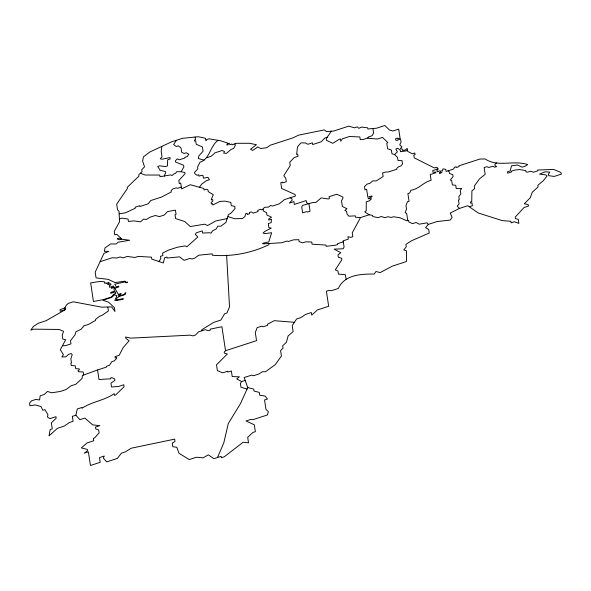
<?xml version="1.0" encoding="UTF-8"?>
<svg xmlns="http://www.w3.org/2000/svg" width="591" height="591" viewBox="0 0 591 591"><rect width="100%" height="100%" fill="white"/><g stroke="black" fill="none" stroke-linecap="round" stroke-linejoin="round"><path stroke-width="0.89" d="M159.009 261.532L160.833 258.503L160.501 256.331L162.902 255.556L162.54 253.133L168.612 250.082L177.352 247.245L185.212 245.871L186.837 246.831L197.845 236.998L195.281 234.332L196.471 232.758L202.27 230.874L202.595 233.046L209.502 232.758L211.127 233.157L212.413 230.992L216.24 228.909L217.791 226.168L220.864 226.176L225.917 222.467L228.34 214.755L231.088 213.063L235.07 208.586L234.745 206.414L231.288 205.609L230.808 202.425L224.986 201.139L219.83 201.413L212.804 204.996L212.59 203.592L211.342 203.998L211.113 202.469L212.871 201.058L212.642 199.529L211.393 199.935L211.312 199.426L213.285 194.69L208.246 191.61L207.995 189.947L206.555 189.186L204.058 189.999L203.829 188.47L190.317 184.724L181.585 188.876L180.706 183.077L179.25 183.55L178.807 180.617L185.086 173.628L184.931 172.609L181.164 171.708L176.694 171.708L175.638 173.289L174.182 173.761L172.04 175.542L170.651 174.906L159.984 176.709L159.733 175.054L145.091 175.01L140.407 173.215M161.838 146.391L161.166 151.207L162.03 156.947L160.205 158.713L161.904 159.245L169.972 157.568L170.178 158.972L167.681 159.784L167.43 165.953L165.347 166.625L159.718 165.82L157.694 166.477L160.198 170.334L165.487 171.538L165.694 172.941L164.483 175.254L164.616 176.155M75.877 415.207L72.338 416.352L73.092 421.324L69.553 422.476L64.316 426.059L57.445 428.29L49.009 435.885L50.198 429.494L52.281 428.815L51.373 422.824L56.175 418.214L55.946 416.685L49.91 418.642L47.413 417.002L47.952 414.756L44.901 409.615L42.818 410.294L41.008 406.534L35.29 404.938L29.934 405.758L29.55 403.21L31.567 400.809L35.859 399.42L39.553 399.952L40.195 395.807L44.355 394.456L47.457 391.456L51.631 392.771L60.06 391.515L65.889 389.624L71.083 385.783L75.87 384.231L82.083 378.447L82.393 375.44L83.641 375.034L83.183 371.975L78.322 371.717L78.108 370.313L79.357 369.907L79.201 368.887L75.692 368.636L75.271 365.844L71.223 365.534L70.854 363.11L71.481 362.911L70.846 358.7L72.22 354.711L71.208 353.521L68.711 354.327L65.786 356.816L61.856 356.957L63.422 354.659L60.304 349.687L65.667 339.736L62.749 338.998L62.232 335.555L63.496 331.3L59.078 329.453L33.776 329.172L30.784 330.14L33.451 326.417L38.481 323.181L46.179 320.684L65.047 309.802L65.32 306.958L66.451 304.993L68.29 303.419L73.284 301.794L101.704 307.157L111.662 306.936L114.986 311.516L114.403 307.652L108.655 302.23L102.967 300.206L111.706 297.369L114.455 294.813L116.944 295.67L114.809 300.56L123.002 299.445L123.29 298.455L116.604 300.102L116.693 298.219L119.293 296.409L125.122 294.517L125.883 292.796L124.908 293.114L124.465 294.532L118.614 296.054L118.621 294.99L121.096 294.185L121 293.55L118.363 294.407L114.861 288.216L118.821 286.93L118.702 286.17L116.412 286.908L114.743 284.16L124.952 281.944L126.127 282.89L127.523 282.033L126.334 282.424L124.915 281.168L115.068 282.564L108.205 279.366L96.06 277.888L95.195 272.148L103.964 253.436L108.833 251.374L104.4 251.367L104.999 247.902L110.687 243.906L116.235 243.98L118.074 242.221L129.651 240.264L122.108 239.259L116.634 234.265L114.765 234.878L114.24 231.436L119.537 221.765L119.05 211.379L117.557 209.871L116.693 204.131L127.42 188.477L127.25 187.332L138.981 176.074L138.767 174.677L142.047 171.752L141.744 169.713L144.536 166.81L142.638 161.173L143.443 156.866L149.892 151.976L171.405 141.921L182.434 138.338L198.221 136.735L205.439 138.242L205.786 140.532L206.614 140.266L206.518 139.624L209.015 138.819L220.273 140.673L227.816 143.088L227.934 143.849L226.892 144.189L227.025 145.083L228.067 144.743L227.971 144.108L229.227 143.295L229.855 144.677L231.908 144.005L232.027 144.788L236.607 143.303L249.542 143.288L256.42 144.714L250.481 149.242L252.667 150.446L257.728 146.974L260.771 148.533L266.933 147.654L270.08 145.275L292.973 137.851L298.721 135.11L324.311 129.909L326.513 131.586L333.73 131.025L348.712 126.164L354.393 127.804L357.304 126.858L358.803 128.358L361.448 127.08L367.713 127.826L367.89 128.971L376.541 128.217L384.867 125.521L389.432 129.998L392.875 131.025L398.703 129.133L400.055 138.065L397.558 138.87L397.44 138.109L395.571 138.715L395.778 140.119L397.086 140.436L400.558 138.826L401.038 142.01L399.73 144.958L401.969 146.767L400.314 148.747L402.316 149.087L402.508 150.358L405.138 150.099L407.14 148.393L407.583 151.326L412.311 153.8L414.808 152.988L415.059 154.65L413.811 155.049L414.239 157.856L434.407 167.97L436.49 167.29L437.805 168.139L438.057 169.802L436.926 170.171L437.17 171.789L440.288 170.777L440.502 172.18L439.46 172.513L439.638 173.665L442.038 172.217L441.787 170.555L442.829 170.223L442.674 169.203L443.715 168.863L445.784 169.44L446.087 171.479L453.371 169.115L454.627 167.246L456.089 166.773L456.2 167.534L459.118 166.588L459 165.827L479.855 159.06L485.122 158.949C497.888 167.593 513.815 159.814 527.711 164.579L525.399 166.101L522.089 167.179L517.428 164.992L511.488 165.82L510.188 170.895L507.484 171.774L507.699 173.178L511.474 171.951L511.355 171.183L514.687 170.105L519.563 169.565L525.805 170.585L525.997 171.855L527.711 172.166L530.629 171.22L533.459 172.24L537.825 170.829L537.707 170.023L553.612 169.425L560.889 172.461L561.45 174.079L554.166 176.443L548.684 175.645L548.448 174.094L549.77 172.077L545.109 171.811L539.517 174.116L545.951 174.899L547.067 176L543.306 180.728L537.84 185.279L538.091 186.933L532.343 192.141L530.193 197.859L524.306 203.747L528.258 204.663L528.472 206.067L524.084 207.493L515.241 217.096L515.47 218.626L518.241 219.305L518.861 223.391L514.414 221.751L511.082 222.829L510.853 221.3L502.217 220.613L478.318 213.019L467.777 205.727L459.436 208.431L450.239 213.063L452.137 217.333L450.231 220.059L437.015 221.559L428.276 224.395L425.579 227.646L428.726 229.471L429.265 233.039L411.698 240.685L405.906 244.356L406.268 246.779L403.808 249.904L406.49 250.88L406.431 261.554L392.49 266.076L380.124 272.606L375.957 271.483L374.199 274.069C361.131 273.892 344.531 274.719 338.318 288.46L331.455 290.691L328.899 290.447L326.402 291.26L328.677 306.271L317.433 309.92L311.73 315.143L311.331 312.543L305.717 314.36L300.73 317.64L296.571 318.992L292.235 325.611L293.143 331.603L288.127 335.947L286.421 342.292L282.675 345.801L283.045 348.232L280.592 350.522L281.419 356.004L275.31 364.603L265.492 371.739L262.448 371.673L258.873 374.007L253.702 375.691L251.603 375.145L244.135 377.568L247.755 387.556L253.709 389.114L254.004 391.028L259.309 392.424L259.73 395.231L265.004 395.985L267.45 399.014L264.539 399.959L265.943 409.26L268.38 411.713L267.391 414.971L252.822 419.699L250.894 419.411L246.019 420.991L254.322 424.774L255.364 431.659L252.867 432.472L247.681 437.318L248.516 442.807L243.071 442.267L224.27 456.799L221.359 457.744L221.145 456.341L213.861 458.705L208.35 454.826L203.082 457.848L196.537 457.22L189.253 459.584L178.977 453.238L176.82 447.298L172.801 446.685L172.254 443.117L175.01 441.433L174.663 439.135L131.158 448.229L125.358 451.893L121.406 453.179L117.314 458.446L106.705 461.889L103.329 458.055L104.289 456.038L99.502 457.589L100.219 462.31L90.438 465.479L88.377 451.834L84.218 453.186L87.557 450.704L87.365 449.426L81.359 447.919L87.121 442.903L93.733 440.76L93.363 438.337L94.612 437.931L99.096 432.893L98.653 429.96L95.779 428.977L95.491 427.064L99.857 425.646L92.654 424.855L84.868 418.096L79.874 419.721L75.877 415.207L77.288 408.979L81.868 407.495L81.986 408.255C91.819 401.629 104.326 400.58 114.226 393.665L114.477 395.32L115.725 394.914L124.088 386.743L123.785 384.763L118.518 386.477L111.514 386.979L110.945 383.175L114.898 380.39L114.669 378.875L111.884 377.627L110.635 378.033L110.753 378.794L99.007 379.525L97.559 369.966L106.506 367.063L106.395 366.294L109.512 365.282L111.825 361.685L114.322 360.872L116.774 358.235L116.663 357.466L115.208 357.939L115.009 356.668L119.175 355.317L123.12 347.671L129.074 340.785L125.794 338.251L125.602 336.973L130.729 338.141L190.132 335.149L192.851 335.887L195.555 335.008L198.613 331.832L205.269 329.675L208.313 330.694L210.396 330.014L210.263 329.121L221.913 326.749L225.533 350.722L224.203 352.096L224.351 353.115L227.35 353.987L216.498 364.795L217.385 370.66L222.696 372.832L227.69 371.207L227.831 372.101L231.369 370.956L232.211 376.563L239.385 376.829L236.703 378.92L241.682 381.542L245.162 380.412M217.503 457.523L223.797 442.873L228.296 423.525L240.471 403.631L247.755 387.556M199.307 187.517L201.716 184.074L206.289 180.75L209.406 179.738L208.01 177.322L203.437 178.209L203.031 175.534L201.694 175.254L198.982 176.133L198.775 174.729L197.032 175.298L194.771 173.658L194.579 172.38L197.867 168.753L197.601 166.965L200.017 162.207C210.056 159.053 209.923 146.021 218.109 140.318M428.276 224.395L427.057 222.866L419.211 224.174L416.101 222.497L412.562 223.642L408.832 221.935L408.58 220.28L406.911 220.82L399.922 217.724L393.443 216.757L391.36 217.429L387.799 216.742L384.889 217.687L381.372 216.528L378.041 217.614L372.803 216.572L372.625 215.427L369.257 214.747L360.517 217.584L352.221 232.876L352.805 236.703L350.722 237.375L347.914 236.732L348.284 239.156L343.075 240.84L344.102 246.898L343.194 248.774L334.137 249.129L340.763 252.689L337.986 254.839L338.34 257.218L341.583 258.245L341.82 259.789L335.282 269.858L337.963 271.018L338.429 274.098L345.366 274.719L346.112 279.299M181.164 171.708L183.867 166.943L183.616 165.288L175.586 162L175.409 160.848L177.16 158.89L179.25 159.821L184.872 158.004L184.776 157.361L187.273 156.556L188.758 154.251L186.291 152.759L184.141 153.453L181.681 152.293L181.023 147.957L178.349 145.807L176.266 146.487L173.628 144.625L176.332 140.326M331.344 131.209L326.247 138.678L326.498 140.333L332.77 143.31L339.16 139.343L340.409 138.937L340.756 141.234L342.433 138.796L349.51 136.499L359.845 136.964L360.244 139.639L363.014 139.506L367.92 137.91M241.682 381.542L240.382 383.411L240.958 387.231L247.082 389.041M372.936 128.535L373.615 132.997L372.108 135.738L368.363 136.949L367.765 138.25L377.501 139.025L382.495 137.407L387.903 142.586L386.787 143.251L387.615 148.733L391.382 150.04L391.936 153.726L394.552 154.569L397.388 151.857L395.837 149.087L397.64 148.252L400.262 150.129L400.506 151.724L406.253 150.882L407.391 150.07M496.713 162.909L494.911 164.291L495.118 165.694L496.617 166.573L494.748 167.187L492.635 166.263L488.89 167.482L486.844 166.692L484.132 167.571L485.159 174.33L479.419 178.955L474.248 186.113L474.632 188.662L471.906 190.841L471.751 201.531L470.502 201.937L470.695 203.215L471.943 202.809L472.386 205.742L469.269 206.754M83.641 375.034L97.559 369.966M206.643 157.745L211.216 156.26L215.072 152.796L222.15 150.498L224.506 151.562L223.664 153.15L226.427 153.364L231.236 149.324L233.526 148.585L235.233 145.696L234.952 143.835M327.222 137.252L324.784 138.043L321.223 141.774L312.691 144.544L312.425 142.793L307.845 144.278L305.392 142.941L300.989 142.882L297.509 146.804L296.63 154.48L297.672 154.14L297.997 156.305L294.252 157.524L289.745 162.222L290.247 165.532L283.835 175.616L285.815 178.452L286.31 181.74L282.771 182.885L282.661 182.124L280.784 182.73L281.656 188.47L295.116 194.55L295.345 196.079L284.315 199.662L279.329 203.821L272.466 206.052L270.604 205.469L268.447 207.094L264.672 207.308L263.01 208.756L263.335 210.928L266.571 212.679L266.918 214.976L271.491 217.229L268.602 219.069L268.757 220.088L271.461 219.209L271.195 222.608L268.277 223.553L268.898 227.631L271.284 228.074L264.886 231.406L263.098 233.002L264.709 233.622L271.653 232.743L268.75 241.97L262.714 243.233L262.81 243.869L281.7 242.753L286.901 241.062L288.541 241.453L293.535 239.835L298.817 239.702L299.105 241.616L302.769 242.827L305.894 241.808L311.752 242.015L312.078 244.179L326.003 245.073L326.188 246.307L335.555 245.213L337.631 244.541L337.505 243.691L343.334 241.8M181.319 187.103L177.551 188.33L176.199 187.857L172.868 188.935L171.05 190.708L171.242 191.979L161.764 196.973L150.742 200.548L148.178 203.821L139.853 206.525L139.735 205.72L135.154 207.205L135.309 208.224L125.551 212.79L119.168 213.794M119.404 218.943L121.923 218.131L128.062 219.032L128.432 221.455L133.898 220.886L140.614 221.81L143.569 219.135L146.45 219.46L149.855 217.259L155.27 215.501L159.459 216.594L164.246 215.043L167.556 211.585L175.431 210.145L176.074 214.385L175.032 214.725L175.608 218.552L184.658 221.492L190.302 226.523L204.745 224.188L207.596 225.563L215.73 220.968L227.387 218.537M100.101 261.687L112.238 257.742L116.892 258.023L120.217 256.945L122.943 257.883L127.309 256.464L134.94 257.462L138.272 256.383L151.481 257.181L151.769 259.087L163.315 262.98L164.645 257.772L166.935 257.026L167.09 258.053L179.612 256.849L184.074 260.321L189.696 258.496L192.252 258.984L194.535 258.237L198.82 255.194L212.169 253.849L212.383 255.253C231.761 256.819 251.426 253.125 268.949 244.667L268.772 243.514M263.091 209.317L261.636 209.79L260.72 209.31L257.809 210.256L258.001 211.571L253.221 213.122L251.249 211.925L249.38 212.531L249.565 213.757L247.274 214.503L247.09 213.277L245.627 213.75L244.918 216.565L242.539 218.493L234.671 218.773L228.104 216.609M437.85 168.405L437.237 168.605L437.31 169.115L432.73 170.6L432.981 172.262L435.759 172.107L435.855 172.742L430.241 174.567L431.105 180.307C423.629 182.035 418.775 189.201 410.878 190.243L409.762 192.969L407.886 193.575L409.046 201.228L407.398 201.76L405.987 205.616L406.482 208.933L405.212 212.634L406.689 213.536L407.746 220.546M225.533 350.722L256.538 340.66L255.305 332.497L257.144 327.636L261.517 326.217L263.246 326.727L267.62 325.309L267.464 324.289L274.202 320.684L294.399 322.302M62.439 345.72L65.365 345.691L70.986 343.873L70.506 340.682L74.961 334.994L75.936 331.736L80.886 329.364L83.287 326.882L83.168 326.114L88.657 324.333L95.631 320.359L95.498 319.465L99.687 316.148L101.977 315.409L108.397 310.955L107.798 307.025M360.517 217.584L355.516 217.244L355.302 215.841L348.949 216.195L347.028 214.045L346.614 211.305L344.856 210.448L346.969 208.749L342.381 206.51L341.517 200.77L343.002 198.177L342.832 197.032L336.759 194.232L329.061 196.737L329.35 198.65L328.308 198.982L321.135 197.904L315.808 202.514L312.691 202.558L302.474 205.424L301.735 207.005L302.622 212.871L306.367 211.659L307.623 212.029L310.076 211.231L308.945 203.777L306.522 202.735L306.19 200.571L294.333 204.42L293.904 201.612L289.331 203.097L292.117 200.194L291.902 198.798L290.144 197.771M204.168 160.205L198.34 158.514L198.835 155.869L203.053 151.274L202.403 146.937L196.205 144.256L195.68 140.813L194.638 141.153L194.469 140.008L195.51 139.668L195.111 137.053M369.257 214.747L365.053 212.213L364.935 211.445L366.184 211.039L366.294 201.827L369.419 200.807L371.488 198.761L368.053 198.702L372.012 196.796L371.879 195.909L367.824 197.217L366.634 189.312L364.965 189.859L364.484 186.667L366.922 184.193L370.335 183.084L372.589 180.912L376.26 180.898L383.138 176.546L382.591 172.978L385.302 172.099L388.464 171.951L396.79 169.248L396.657 168.413L398.659 166.706L400.942 165.968L402.515 163.973L402.013 160.656L398.031 160.545L397.551 157.398L394.552 154.569M448.17 170.799L449.182 171.656L449.448 173.444L452.839 174.714L453.112 176.495L450.364 180.056L451.709 180.72L452.344 184.924L455.757 185.315L456.259 188.625L461.719 188.522L460.256 190.206L460.832 194.033L458.83 196.589L459.31 199.78L458.483 200.046L459.059 203.873L457.242 206.141L459.436 208.431M201.945 330.753L201.79 329.734L213.676 322.39L220.835 320.071L224.661 313.725L226.944 312.979L229.522 306.951L226.626 255.142M114.07 294.119L111.337 297.029L103.425 299.593L93.459 301.506L90.645 282.89L100.064 281.427L104.385 281.752L104.622 283.281L106.077 282.808L106.195 283.569L108.84 282.313L109.01 283.458L107.725 283.879L107.835 284.64L110.753 283.695L110.923 284.847L109.313 285.364L109.601 287.278L113.59 285.985L113.745 287.004L111.367 287.78L111.448 288.29L114.772 287.211L114.89 287.972L113.937 288.282L114.381 291.215L110.635 292.427L110.776 293.321L115.467 291.799L115.74 293.579L114.07 294.119M64.759 307.933L60.009 309.684L60.238 311.221L65.025 309.662L64.759 307.933M121.236 239.148L119.367 239.754L117.365 239.111L117.343 238.35L120.8 238.372L121.236 239.148"/></g></svg>
